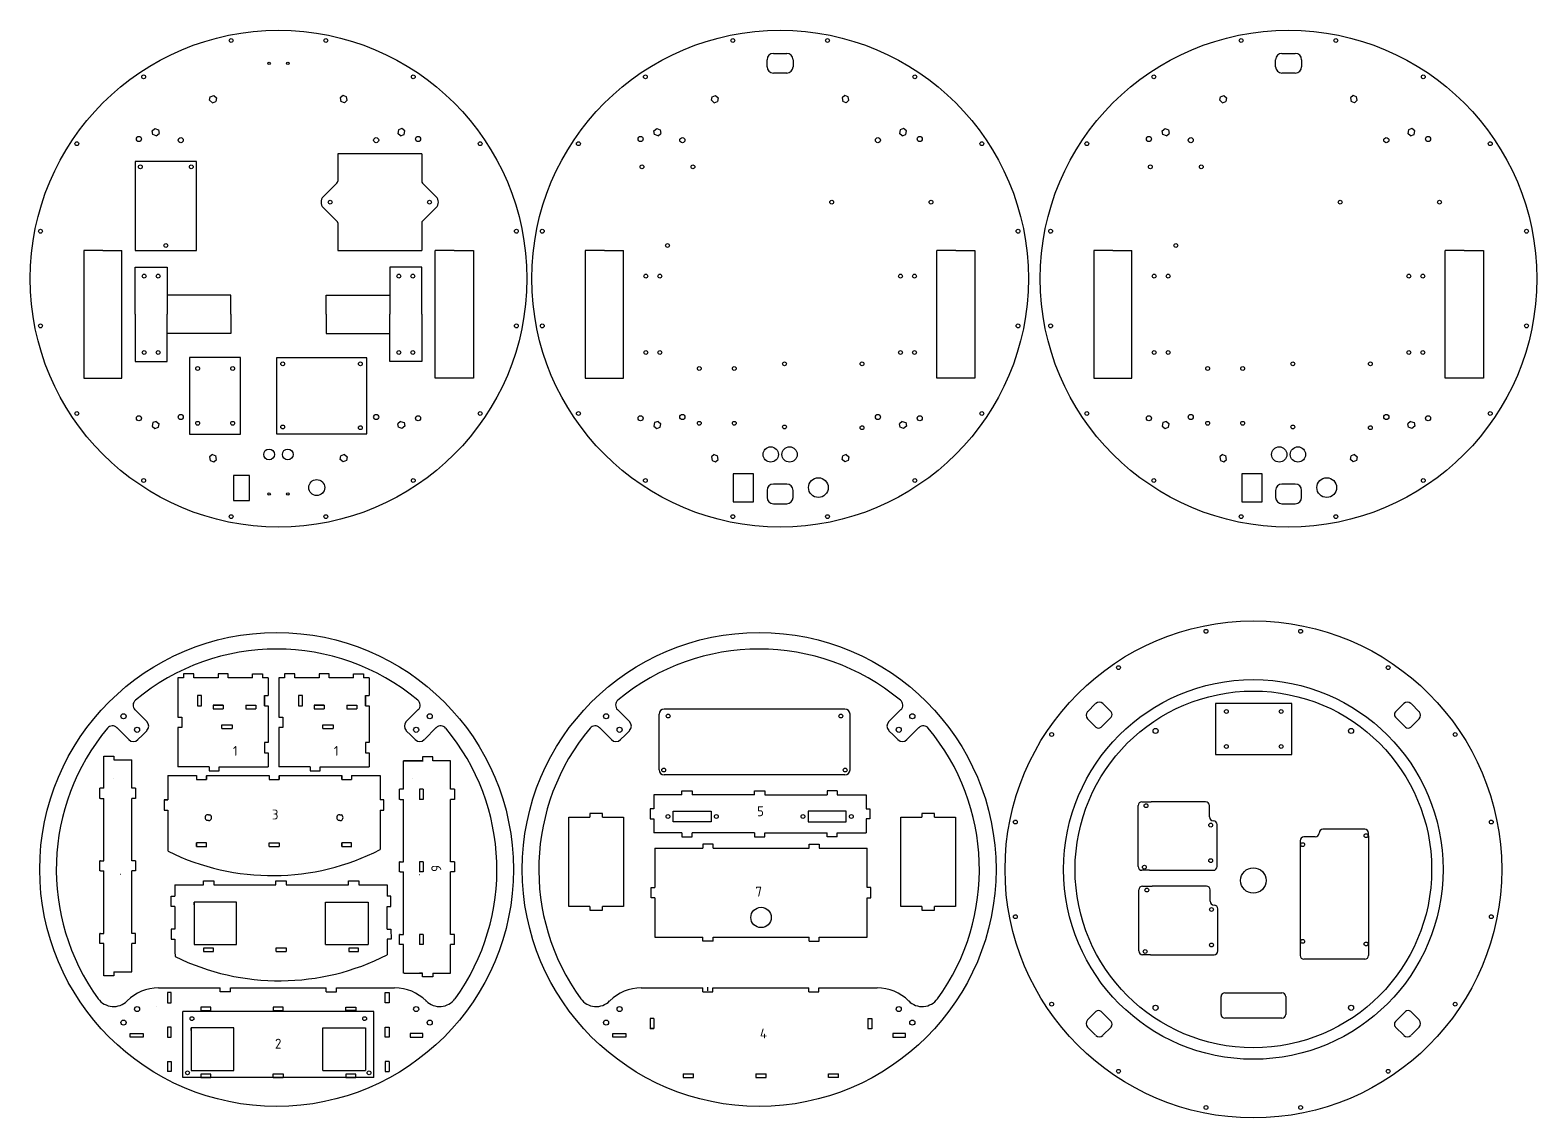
# Model space of a CAD drawing. Header units: millimetres. Extents: x -5261 to 3889, y -3405 to 1689.
# Drawn here: x -1607 to -424, y 7 to 861 of the extents above; entities that cross this region are included whole.
import ezdxf

# ---------------------------------------------------------------- set-up
doc = ezdxf.new("R2010")
doc.units = ezdxf.units.MM
doc.layers.add('Capa1', color=7, linetype='Continuous')
doc.layers.add('Predeterminado', color=7, linetype='Continuous')

msp = doc.modelspace()

# ---------------------------------------------------------------- linework, layer by layer
at = {"layer": 'Capa1', "color": 7, "linetype": 'Continuous'}
for p, q in [((-1183.8, 243), (-1167.4, 243)), ((-1183.8, 173), (-1183.8, 243)), ((-1157.4, 246), (-1167.4, 246)), ((-1167.4, 246), (-1167.4, 243)), ((-1157.4, 243), (-1157.4, 246)), ((-1157.4, 243), (-1140.9, 243)), ((-1140.9, 243), (-1140.9, 173)), ((-923.1, 243), (-906.6, 243)), ((-923.1, 173), (-923.1, 243)), ((-896.6, 246), (-906.6, 246)), ((-906.6, 246), (-906.6, 243)), ((-896.6, 243), (-896.6, 246)), ((-896.6, 243), (-880.1, 243)), ((-880.1, 243), (-880.1, 173)), ((-1167.4, 173), (-1183.8, 173)), ((-1167.4, 173), (-1167.4, 170)), ((-1167.4, 170), (-1157.4, 170)), ((-1157.4, 170), (-1157.4, 173)), ((-1140.9, 173), (-1157.4, 173)), ((-906.6, 173), (-923.1, 173)), ((-906.6, 173), (-906.6, 170)), ((-906.6, 170), (-896.6, 170)), ((-896.6, 170), (-896.6, 173)), ((-880.1, 173), (-896.6, 173)), ((-1528.2, 70.3), (-1528.2, 73.3)), ((-1528.2, 73.3), (-1518.2, 73.3)), ((-1518.2, 73.3), (-1518.2, 70.3)), ((-1298.5, 73.3), (-1308.5, 73.3)), ((-1308.5, 73.3), (-1308.5, 70.3)), ((-1298.5, 70.3), (-1298.5, 73.3)), ((-1149.2, 70.3), (-1149.2, 73.3)), ((-1149.2, 73.3), (-1139.2, 73.3)), ((-1139.2, 73.3), (-1139.2, 70.3)), ((-919.5, 73.3), (-929.5, 73.3)), ((-929.5, 73.3), (-929.5, 70.3)), ((-919.5, 70.3), (-919.5, 73.3)), ((-1518.2, 70.3), (-1528.2, 70.3)), ((-1308.5, 70.3), (-1298.5, 70.3)), ((-1139.2, 70.3), (-1149.2, 70.3)), ((-929.5, 70.3), (-919.5, 70.3))]:
    msp.add_line(p, q, dxfattribs=at)
for centre in [(-1449, 852.6), (-1374.7, 852.6), (-1055.1, 852.6), (-980.7, 852.6), (-655.9, 852.6), (-581.5, 852.6), (-1517.7, 824.1), (-1306, 824.1), (-1123.7, 824.1), (-912.1, 824.1), (-724.5, 824.1), (-512.9, 824.1), (-1570.2, 771.6), (-1253.4, 771.6), (-1176.3, 771.6), (-859.5, 771.6), (-777.1, 771.6), (-460.3, 771.6), (-1598.7, 702.9), (-1225, 702.9), (-1204.7, 702.9), (-831.1, 702.9), (-805.5, 702.9), (-431.8, 702.9), (-1598.7, 628.6), (-1225, 628.6), (-1204.7, 628.6), (-831.1, 628.6), (-805.5, 628.6), (-431.8, 628.6), (-1570.2, 559.9), (-1253.4, 559.9), (-1176.3, 559.9), (-859.5, 559.9), (-777.1, 559.9), (-460.3, 559.9), (-1517.7, 507.3), (-1306, 507.3), (-1123.7, 507.3), (-912.1, 507.3), (-724.5, 507.3), (-512.9, 507.3), (-1449, 478.9), (-1374.7, 478.9), (-1055.1, 478.9), (-980.7, 478.9), (-655.9, 478.9), (-581.5, 478.9), (-683.5, 388.9), (-609.2, 388.9), (-752.2, 360.4), (-540.5, 360.4), (-804.7, 307.9), (-487.9, 307.9), (-833.2, 239.2), (-459.5, 239.2), (-833.2, 164.9), (-459.5, 164.9), (-804.7, 96.2), (-487.9, 96.2), (-752.2, 43.6), (-540.5, 43.6), (-683.5, 15.2), (-609.2, 15.2)]:
    msp.add_circle(centre, 1.5, dxfattribs=at)
at = {"layer": 'Predeterminado', "color": 7, "linetype": 'Continuous'}
for p, q in [((-1023.2, 842.5), (-1012.7, 842.5)), ((-623.9, 842.5), (-613.4, 842.5)), ((-1028.2, 832), (-1028.2, 837.5)), ((-1007.7, 837.5), (-1007.7, 832)), ((-628.9, 832), (-628.9, 837.5)), ((-608.4, 837.5), (-608.4, 832)), ((-1012.7, 827), (-1023.2, 827)), ((-613.4, 827), (-623.9, 827)), ((-1465.9, 805.7), (-1465.4, 808.5)), ((-1463.6, 803.8), (-1465.9, 805.7)), ((-1465.4, 808.5), (-1462.6, 809.5)), ((-1463.6, 803.8), (-1460.9, 804.8)), ((-1462.6, 809.5), (-1460.4, 807.7)), ((-1460.4, 807.7), (-1460.9, 804.8)), ((-1361, 809.5), (-1363.3, 807.7)), ((-1363.3, 807.7), (-1362.8, 804.8)), ((-1360, 803.8), (-1362.8, 804.8)), ((-1358.3, 808.5), (-1361, 809.5)), ((-1360, 803.8), (-1357.8, 805.7)), ((-1357.8, 805.7), (-1358.3, 808.5)), ((-1071.9, 805.7), (-1071.4, 808.5)), ((-1069.7, 803.8), (-1071.9, 805.7)), ((-1071.4, 808.5), (-1068.7, 809.5)), ((-1069.7, 803.8), (-1067, 804.8)), ((-1068.7, 809.5), (-1066.5, 807.7)), ((-1066.5, 807.7), (-1067, 804.8)), ((-967.1, 809.5), (-969.3, 807.7)), ((-969.3, 807.7), (-968.8, 804.8)), ((-966.1, 803.8), (-968.8, 804.8)), ((-964.4, 808.5), (-967.1, 809.5)), ((-966.1, 803.8), (-963.9, 805.7)), ((-963.9, 805.7), (-964.4, 808.5)), ((-672.7, 805.7), (-672.2, 808.5)), ((-670.5, 803.8), (-672.7, 805.7)), ((-672.2, 808.5), (-669.5, 809.5)), ((-670.5, 803.8), (-667.8, 804.8)), ((-669.5, 809.5), (-667.3, 807.7)), ((-667.3, 807.7), (-667.8, 804.8)), ((-567.9, 809.5), (-570.1, 807.7)), ((-570.1, 807.7), (-569.6, 804.8)), ((-566.9, 803.8), (-569.6, 804.8)), ((-565.2, 808.5), (-567.9, 809.5)), ((-566.9, 803.8), (-564.7, 805.7)), ((-564.7, 805.7), (-565.2, 808.5)), ((-1511, 781.6), (-1508.8, 783.5)), ((-1510.5, 778.8), (-1511, 781.6)), ((-1508.8, 783.5), (-1506, 782.5)), ((-1506, 782.5), (-1505.5, 779.7)), ((-1317.6, 782.5), (-1318.1, 779.7)), ((-1314.9, 783.5), (-1317.6, 782.5)), ((-1312.7, 781.6), (-1314.9, 783.5)), ((-1313.2, 778.8), (-1312.7, 781.6)), ((-1117, 781.6), (-1114.8, 783.5)), ((-1116.5, 778.8), (-1117, 781.6)), ((-1114.8, 783.5), (-1112.1, 782.5)), ((-1112.1, 782.5), (-1111.6, 779.7)), ((-923.7, 782.5), (-924.2, 779.7)), ((-921, 783.5), (-923.7, 782.5)), ((-918.8, 781.6), (-921, 783.5)), ((-919.3, 778.8), (-918.8, 781.6)), ((-717.8, 781.6), (-715.6, 783.5)), ((-717.3, 778.8), (-717.8, 781.6)), ((-715.6, 783.5), (-712.9, 782.5)), ((-712.9, 782.5), (-712.4, 779.7)), ((-524.5, 782.5), (-525, 779.7)), ((-521.8, 783.5), (-524.5, 782.5)), ((-519.6, 781.6), (-521.8, 783.5)), ((-520.1, 778.8), (-519.6, 781.6)), ((-1507.8, 777.8), (-1510.5, 778.8)), ((-1507.8, 777.8), (-1505.5, 779.7)), ((-1315.9, 777.8), (-1318.1, 779.7)), ((-1315.9, 777.8), (-1313.2, 778.8)), ((-1113.8, 777.8), (-1116.5, 778.8)), ((-1113.8, 777.8), (-1111.6, 779.7)), ((-922, 777.8), (-924.2, 779.7)), ((-922, 777.8), (-919.3, 778.8)), ((-714.6, 777.8), (-717.3, 778.8)), ((-714.6, 777.8), (-712.4, 779.7)), ((-522.8, 777.8), (-525, 779.7)), ((-522.8, 777.8), (-520.1, 778.8)), ((-1476.3, 757.7), (-1524.3, 757.7)), ((-1524.3, 757.7), (-1524.3, 687.7)), ((-1476.3, 687.7), (-1476.3, 757.7)), ((-1299.3, 763.7), (-1365.3, 763.7)), ((-1365.3, 763.7), (-1365.3, 742.1)), ((-1299.3, 763.7), (-1299.3, 742.1)), ((-1376.7, 730), (-1365.9, 740.7)), ((-1288, 730), (-1298.8, 740.7)), ((-1365.9, 710.8), (-1376.7, 721.5)), ((-1298.8, 710.8), (-1288, 721.5)), ((-1365.3, 709.4), (-1365.3, 687.7)), ((-1299.3, 709.4), (-1299.3, 687.7)), ((-1549.8, 687.7), (-1564.8, 687.7)), ((-1564.8, 687.7), (-1564.8, 587.7)), ((-1549.8, 687.7), (-1534.8, 687.7)), ((-1534.8, 587.7), (-1534.8, 687.7)), ((-1524.3, 687.7), (-1476.3, 687.7)), ((-1365.3, 687.7), (-1299.3, 687.7)), ((-1273.8, 687.7), (-1288.8, 687.7)), ((-1288.8, 587.7), (-1288.8, 687.7)), ((-1273.8, 687.7), (-1258.8, 687.7)), ((-1258.8, 687.7), (-1258.8, 587.7)), ((-1155.9, 687.7), (-1170.9, 687.7)), ((-1170.9, 687.7), (-1170.9, 587.7)), ((-1155.9, 687.7), (-1140.9, 687.7)), ((-1140.9, 587.7), (-1140.9, 687.7)), ((-879.9, 687.7), (-894.9, 687.7)), ((-894.9, 587.7), (-894.9, 687.7)), ((-879.9, 687.7), (-864.9, 687.7)), ((-864.9, 687.7), (-864.9, 587.7)), ((-756.7, 687.7), (-771.7, 687.7)), ((-771.7, 687.7), (-771.7, 587.7)), ((-756.7, 687.7), (-741.7, 687.7)), ((-741.7, 587.7), (-741.7, 687.7)), ((-480.7, 687.7), (-495.7, 687.7)), ((-495.7, 587.7), (-495.7, 687.7)), ((-480.7, 687.7), (-465.7, 687.7)), ((-465.7, 687.7), (-465.7, 587.7)), ((-1524.3, 637.7), (-1524.3, 674.7)), ((-1524.3, 674.7), (-1499.3, 674.7)), ((-1499.3, 674.7), (-1499.3, 637.7)), ((-1299.3, 674.7), (-1324.3, 674.7)), ((-1324.3, 674.7), (-1324.3, 637.7)), ((-1299.3, 637.7), (-1299.3, 674.7)), ((-1449.3, 652.7), (-1499.3, 652.7)), ((-1449.3, 637.7), (-1449.3, 652.7)), ((-1374.3, 637.7), (-1374.3, 652.7)), ((-1374.3, 652.7), (-1324.3, 652.7)), ((-1524.3, 637.7), (-1524.3, 600.7)), ((-1499.3, 600.7), (-1499.3, 637.7)), ((-1449.3, 637.7), (-1449.3, 622.7)), ((-1374.3, 637.7), (-1374.3, 622.7)), ((-1324.3, 600.7), (-1324.3, 637.7)), ((-1299.3, 637.7), (-1299.3, 600.7)), ((-1449.3, 622.7), (-1499.3, 622.7)), ((-1374.3, 622.7), (-1324.3, 622.7)), ((-1441.6, 603.7), (-1481.6, 603.7)), ((-1481.6, 603.7), (-1481.6, 543.7)), ((-1441.6, 543.7), (-1441.6, 603.7)), ((-1342.4, 603.6), (-1413.5, 603.6)), ((-1413.5, 603.6), (-1413.5, 543.9)), ((-1342.4, 543.9), (-1342.4, 603.6)), ((-1524.3, 600.7), (-1499.3, 600.7)), ((-1299.3, 600.7), (-1324.3, 600.7)), ((-1564.8, 587.7), (-1534.8, 587.7)), ((-1258.8, 587.7), (-1288.8, 587.7)), ((-1170.9, 587.7), (-1140.9, 587.7)), ((-864.9, 587.7), (-894.9, 587.7)), ((-771.7, 587.7), (-741.7, 587.7)), ((-465.7, 587.7), (-495.7, 587.7)), ((-1510.5, 552.7), (-1511, 549.8)), ((-1511, 549.8), (-1508.8, 548)), ((-1507.8, 553.7), (-1510.5, 552.7)), ((-1508.8, 548), (-1506, 549)), ((-1507.8, 553.7), (-1505.5, 551.8)), ((-1506, 549), (-1505.5, 551.8)), ((-1315.9, 553.7), (-1318.1, 551.8)), ((-1317.6, 549), (-1318.1, 551.8)), ((-1314.9, 548), (-1317.6, 549)), ((-1315.9, 553.7), (-1313.2, 552.7)), ((-1312.7, 549.8), (-1314.9, 548)), ((-1313.2, 552.7), (-1312.7, 549.8)), ((-1116.5, 552.7), (-1117, 549.8)), ((-1117, 549.8), (-1114.8, 548)), ((-1113.8, 553.7), (-1116.5, 552.7)), ((-1114.8, 548), (-1112.1, 549)), ((-1113.8, 553.7), (-1111.6, 551.8)), ((-1112.1, 549), (-1111.6, 551.8)), ((-922, 553.7), (-924.2, 551.8)), ((-923.7, 549), (-924.2, 551.8)), ((-921, 548), (-923.7, 549)), ((-922, 553.7), (-919.3, 552.7)), ((-918.8, 549.8), (-921, 548)), ((-919.3, 552.7), (-918.8, 549.8)), ((-717.3, 552.7), (-717.8, 549.8)), ((-717.8, 549.8), (-715.6, 548)), ((-714.6, 553.7), (-717.3, 552.7)), ((-715.6, 548), (-712.9, 549)), ((-714.6, 553.7), (-712.4, 551.8)), ((-712.9, 549), (-712.4, 551.8)), ((-522.8, 553.7), (-525, 551.8)), ((-524.5, 549), (-525, 551.8)), ((-521.8, 548), (-524.5, 549)), ((-522.8, 553.7), (-520.1, 552.7)), ((-519.6, 549.8), (-521.8, 548)), ((-520.1, 552.7), (-519.6, 549.8)), ((-1481.6, 543.7), (-1441.6, 543.7)), ((-1413.5, 543.9), (-1342.4, 543.9)), ((-1463.6, 527.6), (-1465.9, 525.8)), ((-1465.9, 525.8), (-1465.4, 522.9)), ((-1465.4, 522.9), (-1462.6, 521.9)), ((-1463.6, 527.6), (-1460.9, 526.6)), ((-1462.6, 521.9), (-1460.4, 523.8)), ((-1460.4, 523.8), (-1460.9, 526.6)), ((-1363.3, 523.8), (-1362.8, 526.6)), ((-1361, 521.9), (-1363.3, 523.8)), ((-1360, 527.6), (-1362.8, 526.6)), ((-1358.3, 522.9), (-1361, 521.9)), ((-1360, 527.6), (-1357.8, 525.8)), ((-1357.8, 525.8), (-1358.3, 522.9)), ((-1069.7, 527.6), (-1071.9, 525.8)), ((-1071.9, 525.8), (-1071.4, 522.9)), ((-1071.4, 522.9), (-1068.7, 521.9)), ((-1069.7, 527.6), (-1067, 526.6)), ((-1068.7, 521.9), (-1066.5, 523.8)), ((-1066.5, 523.8), (-1067, 526.6)), ((-969.3, 523.8), (-968.8, 526.6)), ((-967.1, 521.9), (-969.3, 523.8)), ((-966.1, 527.6), (-968.8, 526.6)), ((-964.4, 522.9), (-967.1, 521.9)), ((-966.1, 527.6), (-963.9, 525.8)), ((-963.9, 525.8), (-964.4, 522.9)), ((-670.5, 527.6), (-672.7, 525.8)), ((-672.7, 525.8), (-672.2, 522.9)), ((-672.2, 522.9), (-669.5, 521.9)), ((-670.5, 527.6), (-667.8, 526.6)), ((-669.5, 521.9), (-667.3, 523.8)), ((-667.3, 523.8), (-667.8, 526.6)), ((-570.1, 523.8), (-569.6, 526.6)), ((-567.9, 521.9), (-570.1, 523.8)), ((-566.9, 527.6), (-569.6, 526.6)), ((-565.2, 522.9), (-567.9, 521.9)), ((-566.9, 527.6), (-564.7, 525.8)), ((-564.7, 525.8), (-565.2, 522.9)), ((-1434.6, 511.2), (-1447.1, 511.2)), ((-1447.1, 511.2), (-1447.1, 491.5)), ((-1434.6, 491.5), (-1434.6, 511.2)), ((-1038.7, 512.4), (-1054.7, 512.4)), ((-1054.7, 512.4), (-1054.7, 490.4)), ((-1038.7, 490.4), (-1038.7, 512.4)), ((-639.4, 512.4), (-655.4, 512.4)), ((-655.4, 512.4), (-655.4, 490.4)), ((-639.4, 490.4), (-639.4, 512.4)), ((-1028.2, 499.5), (-1028.2, 494)), ((-1012.7, 504.5), (-1023.2, 504.5)), ((-1007.7, 494), (-1007.7, 499.5)), ((-628.9, 499.5), (-628.9, 494)), ((-613.4, 504.5), (-623.9, 504.5)), ((-608.4, 494), (-608.4, 499.5)), ((-1447.1, 491.5), (-1434.6, 491.5)), ((-1054.7, 490.4), (-1038.7, 490.4)), ((-1023.2, 489), (-1012.7, 489)), ((-655.4, 490.4), (-639.4, 490.4)), ((-623.9, 489), (-613.4, 489)), ((-1478.3, 355.5), (-1486.3, 355.5)), ((-1486.3, 355.5), (-1486.3, 352.5)), ((-1478.3, 352.5), (-1478.3, 355.5)), ((-1451.3, 355.5), (-1459.3, 355.5)), ((-1459.3, 355.5), (-1459.3, 352.5)), ((-1451.3, 352.5), (-1451.3, 355.5)), ((-1432.3, 352.5), (-1432.3, 355.5)), ((-1432.3, 355.5), (-1424.3, 355.5)), ((-1424.3, 355.5), (-1424.3, 352.5)), ((-1399, 355.5), (-1407, 355.5)), ((-1407, 355.5), (-1407, 352.5)), ((-1399, 352.5), (-1399, 355.5)), ((-1372, 355.5), (-1380, 355.5)), ((-1380, 355.5), (-1380, 352.5)), ((-1372, 352.5), (-1372, 355.5)), ((-1353, 352.5), (-1353, 355.5)), ((-1353, 355.5), (-1345, 355.5)), ((-1345, 355.5), (-1345, 352.5)), ((-1486.3, 352.5), (-1490.8, 352.5)), ((-1490.8, 352.5), (-1490.8, 321.5)), ((-1472.3, 352.5), (-1478.3, 352.5)), ((-1459.3, 352.5), (-1478.3, 352.5)), ((-1432.3, 352.5), (-1451.3, 352.5)), ((-1419.8, 352.5), (-1424.3, 352.5)), ((-1419.8, 352.5), (-1419.8, 338.5)), ((-1407, 352.5), (-1411.5, 352.5)), ((-1411.5, 352.5), (-1411.5, 321.5)), ((-1393, 352.5), (-1399, 352.5)), ((-1380, 352.5), (-1399, 352.5)), ((-1353, 352.5), (-1372, 352.5)), ((-1340.5, 352.5), (-1345, 352.5)), ((-1340.5, 352.5), (-1340.5, 338.5)), ((-1472.3, 338.5), (-1475.3, 338.5)), ((-1475.3, 338.5), (-1475.3, 330.5)), ((-1472.3, 330.5), (-1472.3, 338.5)), ((-1422.8, 338.5), (-1419.8, 338.5)), ((-1422.8, 330.5), (-1422.8, 338.5)), ((-1422.8, 338.5), (-1422.8, 330.5)), ((-1393, 338.5), (-1396, 338.5)), ((-1396, 338.5), (-1396, 330.5)), ((-1393, 330.5), (-1393, 338.5)), ((-1343.5, 338.5), (-1340.5, 338.5)), ((-1343.5, 330.5), (-1343.5, 338.5)), ((-1343.5, 338.5), (-1343.5, 330.5)), ((-770.2, 332.2), (-776.5, 325.8)), ((-758, 325.7), (-764.5, 332.2)), ((-676, 332.2), (-676, 292.2)), ((-616, 332.2), (-676, 332.2)), ((-616, 292.2), (-616, 332.2)), ((-534.7, 325.7), (-528.2, 332.2)), ((-522.5, 332.2), (-516.1, 325.8)), ((-1515.2, 318), (-1524.6, 327.4)), ((-1490.8, 321.5), (-1487.8, 321.5)), ((-1487.8, 321.5), (-1487.8, 313.5)), ((-1475.3, 330.5), (-1472.3, 330.5)), ((-1463.2, 331), (-1455.2, 331)), ((-1455.2, 331), (-1463.2, 331)), ((-1463.2, 331), (-1463.2, 328)), ((-1463.2, 328), (-1455.2, 328)), ((-1455.2, 331), (-1455.2, 328)), ((-1437.5, 331), (-1437.5, 328)), ((-1437.5, 331), (-1429.7, 331)), ((-1437.5, 328), (-1429.6, 328)), ((-1429.7, 331), (-1429.6, 328)), ((-1422.8, 330.5), (-1419.8, 330.5)), ((-1419.8, 330.5), (-1419.8, 328)), ((-1419.8, 328), (-1419.8, 315.5)), ((-1411.5, 321.5), (-1408.5, 321.5)), ((-1408.5, 321.5), (-1408.5, 313.5)), ((-1396, 330.5), (-1393, 330.5)), ((-1383.9, 331), (-1375.9, 331)), ((-1375.9, 331), (-1383.9, 331)), ((-1383.9, 331), (-1383.9, 328)), ((-1383.9, 328), (-1375.9, 328)), ((-1375.9, 331), (-1375.9, 328)), ((-1358.2, 331), (-1358.2, 328)), ((-1358.2, 331), (-1350.4, 331)), ((-1358.2, 328), (-1350.3, 328)), ((-1350.4, 331), (-1350.3, 328)), ((-1343.5, 330.5), (-1340.5, 330.5)), ((-1340.5, 330.5), (-1340.5, 328)), ((-1340.5, 328), (-1340.5, 315.5)), ((-1311.5, 318), (-1302.1, 327.4)), ((-1136.2, 318), (-1145.6, 327.4)), ((-1113, 280.2), (-1113, 323.9)), ((-967, 327.9), (-1109, 327.9)), ((-963, 280.2), (-963, 323.9)), ((-932.5, 318), (-923.1, 327.4)), ((-770, 313.6), (-776.5, 320.2)), ((-758, 321.5), (-765.8, 313.6)), ((-534.7, 321.5), (-526.9, 313.6)), ((-522.7, 313.6), (-516.1, 320.2)), ((-1529.3, 303.9), (-1538.7, 313.3)), ((-1518.7, 307.4), (-1515.2, 310.9)), ((-1490.8, 313.5), (-1490.8, 282.5)), ((-1487.8, 313.5), (-1490.8, 313.5)), ((-1456.3, 312.5), (-1456.3, 315.5)), ((-1456.3, 315.5), (-1448.3, 315.5)), ((-1456.3, 312.5), (-1448.3, 312.5)), ((-1448.3, 315.5), (-1448.3, 312.5)), ((-1419.8, 315.5), (-1419.8, 301.5)), ((-1411.5, 313.5), (-1411.5, 282.5)), ((-1408.5, 313.5), (-1411.5, 313.5)), ((-1377, 312.5), (-1377, 315.5)), ((-1377, 315.5), (-1369, 315.5)), ((-1377, 312.5), (-1369, 312.5)), ((-1369, 315.5), (-1369, 312.5)), ((-1340.5, 315.5), (-1340.5, 301.5)), ((-1307.9, 307.4), (-1311.5, 310.9)), ((-1297.3, 303.9), (-1287.9, 313.3)), ((-1150.3, 303.9), (-1159.7, 313.3)), ((-1139.7, 307.4), (-1136.2, 310.9)), ((-929, 307.4), (-932.5, 310.9)), ((-918.4, 303.9), (-909, 313.3)), ((-1518.7, 307.4), (-1522.3, 303.9)), ((-1419.8, 301.5), (-1422.8, 301.5)), ((-1422.8, 301.5), (-1422.8, 293.5)), ((-1340.5, 301.5), (-1343.5, 301.5)), ((-1343.5, 301.5), (-1343.5, 293.5)), ((-1307.9, 307.4), (-1304.4, 303.9)), ((-1139.7, 307.4), (-1143.3, 303.9)), ((-929, 307.4), (-925.4, 303.9)), ((-1549.1, 288), (-1549.1, 291)), ((-1549.1, 291), (-1541.1, 291)), ((-1549.1, 265.7), (-1549.1, 288)), ((-1541.1, 291), (-1541.1, 288)), ((-1541.1, 288), (-1527.1, 288)), ((-1527.1, 265.7), (-1527.1, 288)), ((-1422.8, 293.5), (-1419.8, 293.5)), ((-1419.8, 293.5), (-1419.8, 282.5)), ((-1343.5, 293.5), (-1340.5, 293.5)), ((-1340.5, 293.5), (-1340.5, 282.5)), ((-1313.2, 287.3), (-1313.7, 287.3)), ((-1313.7, 264.9), (-1313.7, 287.3)), ((-1298.7, 287.3), (-1313.2, 287.3)), ((-1313.2, 287.3), (-1301.2, 287.3)), ((-1301.2, 287.3), (-1298.2, 287.3)), ((-1290.7, 290.3), (-1298.7, 290.3)), ((-1298.7, 290.3), (-1298.7, 287.3)), ((-1290.7, 287.3), (-1290.7, 290.3)), ((-1276.7, 287.3), (-1290.7, 287.3)), ((-1276.7, 264.9), (-1276.7, 287.3)), ((-676, 292.2), (-616, 292.2)), ((-1541.3, 273.2), (-1541.4, 273.1)), ((-1498.6, 275.6), (-1476.1, 275.6)), ((-1498.6, 275.6), (-1498.6, 256.6)), ((-1466.3, 282.5), (-1490.8, 282.5)), ((-1476.1, 275.6), (-1476.1, 272.6)), ((-1476.1, 275.4), (-1476.1, 272.7)), ((-1476.1, 272.6), (-1468.3, 272.6)), ((-1468.3, 275.6), (-1468.3, 272.6)), ((-1468.3, 275.6), (-1419.2, 275.6)), ((-1468.3, 272.7), (-1468.3, 275.4)), ((-1466.3, 282.5), (-1466.3, 279.5)), ((-1466.3, 279.5), (-1458.3, 279.5)), ((-1458.3, 282.5), (-1419.8, 282.5)), ((-1458.3, 279.5), (-1458.3, 282.5)), ((-1419.2, 275.6), (-1419.2, 272.6)), ((-1419.2, 275.4), (-1419.2, 272.6)), ((-1419.2, 272.6), (-1411.4, 272.6)), ((-1419.2, 272.6), (-1411.4, 272.6)), ((-1387, 282.5), (-1411.5, 282.5)), ((-1411.4, 275.6), (-1362.2, 275.6)), ((-1411.4, 275.6), (-1411.4, 272.6)), ((-1411.4, 272.6), (-1411.4, 275.4)), ((-1387, 282.5), (-1387, 279.5)), ((-1387, 279.5), (-1379, 279.5)), ((-1379, 282.5), (-1340.5, 282.5)), ((-1379, 279.5), (-1379, 282.5)), ((-1362.2, 275.6), (-1362.2, 272.6)), ((-1362.2, 272.7), (-1362.2, 275.4)), ((-1362.2, 272.6), (-1354.4, 272.6)), ((-1354.4, 275.6), (-1354.4, 272.6)), ((-1354.4, 275.6), (-1332, 275.6)), ((-1354.4, 275.4), (-1354.4, 272.7)), ((-1332, 275.6), (-1332, 256.6)), ((-1306.6, 273.2), (-1306.5, 273.1)), ((-967, 276.2), (-1109, 276.2)), ((-1551.6, 265.7), (-1552.1, 265.7)), ((-1552.1, 257.7), (-1552.1, 265.7)), ((-1549.1, 265.7), (-1551.6, 265.7)), ((-1524.1, 265.7), (-1527.1, 265.7)), ((-1524.1, 265.7), (-1524.1, 257.7)), ((-1316.2, 264.9), (-1316.7, 264.9)), ((-1316.7, 256.9), (-1316.7, 264.9)), ((-1313.7, 264.9), (-1316.2, 264.9)), ((-1298.2, 264.9), (-1301.2, 264.9)), ((-1301.2, 264.9), (-1301.2, 256.9)), ((-1298.2, 264.9), (-1298.2, 256.9)), ((-1273.7, 264.9), (-1276.7, 264.9)), ((-1273.7, 264.9), (-1273.7, 256.9)), ((-1095, 260.6), (-1117, 260.6)), ((-1117, 260.6), (-1117, 249.6)), ((-1095, 260.6), (-1095, 263.6)), ((-1095, 263.6), (-1087, 263.6)), ((-1087, 263.6), (-1087, 260.6)), ((-1038, 260.6), (-1087, 260.6)), ((-1038, 260.6), (-1038, 263.6)), ((-1038, 263.6), (-1030, 263.6)), ((-1030, 263.6), (-1030, 260.6)), ((-1030, 260.6), (-981, 260.6)), ((-973, 263.6), (-981, 263.6)), ((-981, 263.6), (-981, 260.6)), ((-973, 263.6), (-973, 260.6)), ((-973, 260.6), (-950.4, 260.6)), ((-950.4, 260.6), (-950.4, 249.6)), ((-1551.6, 257.7), (-1552.1, 257.7)), ((-1551.6, 257.7), (-1549.1, 257.7)), ((-1549.1, 208.8), (-1549.1, 257.7)), ((-1524.1, 257.7), (-1527.1, 257.7)), ((-1527.1, 208.8), (-1527.1, 257.7)), ((-1501.6, 256.6), (-1498.6, 256.6)), ((-1498.6, 256.6), (-1501.6, 256.6)), ((-1501.6, 256.6), (-1501.6, 248.6)), ((-1501.6, 248.6), (-1498.6, 248.6)), ((-1498.6, 248.6), (-1498.6, 220.1)), ((-1329, 256.6), (-1332, 256.6)), ((-1332, 248.6), (-1332, 220.1)), ((-1332, 248.6), (-1329, 248.6)), ((-1329, 248.6), (-1329, 256.6)), ((-1316.2, 256.9), (-1316.7, 256.9)), ((-1316.2, 256.9), (-1313.7, 256.9)), ((-1313.7, 208), (-1313.7, 256.9)), ((-1298.2, 256.9), (-1301.2, 256.9)), ((-1273.7, 256.9), (-1276.7, 256.9)), ((-1276.7, 208), (-1276.7, 256.9)), ((-1117, 249.6), (-1120, 249.6)), ((-1120, 249.6), (-1120, 241.6)), ((-950.4, 249.6), (-947.4, 249.6)), ((-947.4, 249.6), (-947.4, 241.6)), ((-736.8, 204.3), (-736.8, 252.1)), ((-736.8, 204.3), (-736.8, 252.1)), ((-733.8, 255.1), (-726.5, 255.1)), ((-733.8, 255.1), (-726.5, 255.1)), ((-683.8, 255.1), (-726.5, 255.1)), ((-683.8, 255.1), (-726.5, 255.1)), ((-680.8, 243.2), (-680.8, 252.1)), ((-680.8, 243.2), (-680.8, 252.1)), ((-1466.9, 244.9), (-1468.1, 244.9)), ((-1466.9, 240.5), (-1468.1, 240.5)), ((-1466.9, 244.9), (-1465.8, 244.9)), ((-1466.9, 240.5), (-1465.8, 240.5)), ((-1363.6, 244.9), (-1364.8, 244.9)), ((-1363.6, 240.5), (-1364.8, 240.5)), ((-1363.6, 244.9), (-1362.4, 244.9)), ((-1363.6, 240.5), (-1362.4, 240.5)), ((-1120, 241.6), (-1117, 241.6)), ((-1117, 241.6), (-1117, 230.6)), ((-1102, 239.3), (-1102, 247.8)), ((-1102, 247.8), (-1072, 247.8)), ((-1072, 239.3), (-1102, 239.3)), ((-1072, 247.8), (-1072, 239.3)), ((-966, 247.8), (-996, 247.8)), ((-996, 247.8), (-996, 239.3)), ((-996, 239.3), (-966, 239.3)), ((-966, 239.3), (-966, 247.8)), ((-950.4, 241.6), (-950.4, 230.6)), ((-947.4, 241.6), (-950.4, 241.6)), ((-674.8, 204.3), (-674.8, 237.2)), ((-674.8, 222.2), (-674.8, 237.2)), ((-674.8, 204.3), (-674.8, 237.2)), ((-674.8, 222.2), (-674.8, 237.2)), ((-1095, 230.6), (-1117, 230.6)), ((-1095, 230.6), (-1095, 227.6)), ((-1095, 227.6), (-1087, 227.6)), ((-1038, 230.6), (-1087, 230.6)), ((-1087, 227.6), (-1087, 230.6)), ((-1038, 230.6), (-1038, 227.6)), ((-1038, 227.6), (-1030, 227.6)), ((-1030, 227.6), (-1030, 230.6)), ((-1030, 230.6), (-981, 230.6)), ((-981, 227.6), (-981, 230.6)), ((-973, 227.6), (-981, 227.6)), ((-973, 230.6), (-950.4, 230.6)), ((-973, 227.6), (-973, 230.6)), ((-597.7, 227.5), (-606.6, 227.5)), ((-558.8, 233.5), (-591.7, 233.5)), ((-576.7, 233.5), (-591.7, 233.5)), ((-555.8, 228.5), (-555.8, 230.5)), ((-555.8, 228.5), (-555.8, 134.5)), ((-1498.6, 220.1), (-1498.6, 216.3)), ((-1476.1, 220.1), (-1476.1, 222.9)), ((-1468.3, 222.8), (-1476.1, 222.8)), ((-1476.1, 222.8), (-1476.1, 220.1)), ((-1476.1, 220.1), (-1468.3, 220.1)), ((-1468.3, 220.1), (-1468.3, 222.8)), ((-1468.3, 220.1), (-1468.2, 220.1)), ((-1468.2, 219.9), (-1468.2, 220.1)), ((-1419.2, 220.1), (-1419.2, 222.9)), ((-1419.2, 222.9), (-1411.4, 222.9)), ((-1419.2, 220.1), (-1419.2, 222.9)), ((-1419.2, 220.1), (-1411.4, 220.1)), ((-1411.4, 222.9), (-1411.4, 220.1)), ((-1411.4, 222.9), (-1411.4, 220.1)), ((-1362.2, 220.1), (-1362.2, 222.9)), ((-1354.4, 222.8), (-1362.2, 222.8)), ((-1362.2, 222.8), (-1362.2, 220.1)), ((-1362.2, 220.1), (-1354.4, 220.1)), ((-1354.4, 220.1), (-1354.4, 222.8)), ((-1354.4, 220.1), (-1354.2, 220.1)), ((-1354.2, 219.9), (-1354.2, 220.1)), ((-1332, 220.1), (-1332, 217.6)), ((-1116.2, 218.8), (-1116.2, 187.8)), ((-1116.2, 218.8), (-1078.5, 218.8)), ((-1070.5, 221.8), (-1078.5, 221.8)), ((-1078.5, 221.8), (-1078.5, 218.8)), ((-1070.5, 218.8), (-1070.5, 221.8)), ((-1070.5, 218.8), (-995.2, 218.8)), ((-995.2, 218.8), (-995.2, 221.8)), ((-995.2, 221.8), (-987.2, 221.8)), ((-987.2, 221.8), (-987.2, 218.8)), ((-987.2, 218.8), (-949.6, 218.8)), ((-949.6, 187.8), (-949.6, 218.8)), ((-609.6, 224.5), (-609.6, 134.5)), ((-1551.6, 208.8), (-1552.1, 208.8)), ((-1552.1, 200.8), (-1552.1, 208.8)), ((-1551.6, 208.8), (-1549.1, 208.8)), ((-1524.1, 208.8), (-1527.1, 208.8)), ((-1524.1, 208.8), (-1524.1, 200.8)), ((-1348.3, 210.5), (-1348.3, 210.5)), ((-1316.2, 208), (-1316.7, 208)), ((-1316.7, 200), (-1316.7, 208)), ((-1316.2, 208), (-1313.7, 208)), ((-1298.2, 208), (-1301.2, 208)), ((-1301.2, 208), (-1301.2, 200)), ((-1298.2, 208), (-1298.2, 200)), ((-1273.7, 208), (-1276.7, 208)), ((-1273.7, 208), (-1273.7, 200)), ((-727.8, 201.3), (-733.8, 201.3)), ((-727.8, 201.3), (-733.8, 201.3)), ((-727.8, 201.3), (-679.8, 201.3)), ((-727.8, 201.3), (-679.8, 201.3)), ((-679.8, 201.3), (-677.8, 201.3)), ((-679.8, 201.3), (-677.8, 201.3)), ((-1551.6, 200.8), (-1552.1, 200.8)), ((-1551.6, 200.8), (-1549.1, 200.8)), ((-1549.1, 151.8), (-1549.1, 200.8)), ((-1536, 198), (-1536.1, 197.9)), ((-1527.1, 151.8), (-1527.1, 200.8)), ((-1524.1, 200.8), (-1527.1, 200.8)), ((-1493.1, 190), (-1470.7, 190)), ((-1493.1, 190), (-1493.1, 180.9)), ((-1470.7, 190), (-1470.7, 193)), ((-1470.7, 193), (-1462.7, 193)), ((-1462.7, 193), (-1462.7, 190)), ((-1462.7, 190), (-1413.8, 190)), ((-1413.8, 190), (-1413.8, 193)), ((-1413.8, 193), (-1405.8, 193)), ((-1405.8, 193), (-1405.8, 190)), ((-1405.8, 190), (-1356.8, 190)), ((-1356.8, 190), (-1356.8, 193)), ((-1356.8, 193), (-1348.8, 193)), ((-1348.8, 193), (-1348.8, 190)), ((-1348.8, 190), (-1326.5, 190)), ((-1326.5, 190), (-1326.5, 180.9)), ((-1316.2, 200), (-1316.7, 200)), ((-1316.2, 200), (-1313.7, 200)), ((-1313.7, 151), (-1313.7, 200)), ((-1301.3, 198), (-1301.2, 197.9)), ((-1298.2, 200), (-1301.2, 200)), ((-1276.7, 151), (-1276.7, 200)), ((-1273.7, 200), (-1276.7, 200)), ((-1496.1, 172.9), (-1496.1, 180.9)), ((-1496.1, 180.9), (-1493.1, 180.9)), ((-1323.5, 180.9), (-1326.5, 180.9)), ((-1323.5, 172.9), (-1323.5, 180.9)), ((-1119.2, 179.8), (-1119.2, 187.8)), ((-1119.2, 187.8), (-1116.2, 187.8)), ((-1116.2, 179.8), (-1119.2, 179.8)), ((-1116.2, 179.8), (-1116.2, 148.8)), ((-946.6, 187.8), (-949.6, 187.8)), ((-949.6, 179.8), (-946.6, 179.8)), ((-949.6, 148.8), (-949.6, 179.8)), ((-946.6, 179.8), (-946.6, 187.8)), ((-736.3, 138.1), (-736.3, 185.9)), ((-736.3, 138.1), (-736.3, 185.9)), ((-733.3, 188.9), (-725.9, 188.9)), ((-733.3, 188.9), (-725.9, 188.9)), ((-683.2, 188.9), (-725.9, 188.9)), ((-683.2, 188.9), (-725.9, 188.9)), ((-680.2, 177), (-680.2, 185.9)), ((-680.2, 177), (-680.2, 185.9)), ((-1493.1, 172.9), (-1496.1, 172.9)), ((-1493.1, 172.9), (-1493.1, 155.2)), ((-1478.1, 176.4), (-1478.1, 143.1)), ((-1444.8, 176.4), (-1478.1, 176.4)), ((-1465.7, 176.4), (-1478.1, 176.4)), ((-1478.1, 174.3), (-1478.1, 176.4)), ((-1444.8, 143.1), (-1444.8, 176.4)), ((-1374.8, 143.1), (-1374.8, 176.4)), ((-1374.8, 176.4), (-1341.4, 176.4)), ((-1341.4, 176.4), (-1341.4, 143.1)), ((-1326.5, 155.2), (-1326.5, 172.9)), ((-1326.5, 172.9), (-1323.5, 172.9)), ((-674.2, 138.1), (-674.2, 171)), ((-674.2, 156.1), (-674.2, 171)), ((-674.2, 138.1), (-674.2, 171)), ((-674.2, 156.1), (-674.2, 171)), ((-1493.1, 155.2), (-1496.1, 155.2)), ((-1496.1, 155.2), (-1496.1, 147.2)), ((-1326.5, 155.2), (-1323.5, 155.2)), ((-1323.5, 155.2), (-1323.4, 147.2)), ((-1551.6, 151.8), (-1552.1, 151.8)), ((-1552.1, 143.8), (-1552.1, 151.8)), ((-1551.6, 143.8), (-1552.1, 143.8)), ((-1551.6, 151.8), (-1549.1, 151.8)), ((-1549.1, 143.8), (-1551.6, 143.8)), ((-1549.1, 121.5), (-1549.1, 143.8)), ((-1524.1, 151.8), (-1527.1, 151.8)), ((-1524.1, 143.8), (-1527.1, 143.8)), ((-1527.1, 121.5), (-1527.1, 143.8)), ((-1524.1, 143.8), (-1524.1, 151.8)), ((-1496.1, 147.2), (-1493.1, 147.2)), ((-1493.1, 147.2), (-1493.1, 137.5)), ((-1478.1, 143.1), (-1444.8, 143.1)), ((-1374.8, 143.1), (-1341.4, 143.1)), ((-1326.4, 147.2), (-1326.5, 137.5)), ((-1323.4, 147.2), (-1326.4, 147.2)), ((-1316.2, 151), (-1316.7, 151)), ((-1316.7, 143), (-1316.7, 151)), ((-1316.2, 143), (-1316.7, 143)), ((-1316.2, 151), (-1313.7, 151)), ((-1313.7, 143), (-1316.2, 143)), ((-1313.7, 120.7), (-1313.7, 143)), ((-1301.2, 151), (-1301.2, 143)), ((-1298.2, 151), (-1301.2, 151)), ((-1298.2, 143), (-1301.2, 143)), ((-1298.2, 151), (-1298.2, 143)), ((-1273.7, 151), (-1276.7, 151)), ((-1273.7, 143), (-1276.7, 143)), ((-1276.7, 120.7), (-1276.7, 143)), ((-1273.7, 143), (-1273.7, 151)), ((-1116.2, 148.8), (-1078.5, 148.8)), ((-1078.5, 145.8), (-1078.5, 148.8)), ((-1070.5, 145.8), (-1078.5, 145.8)), ((-1070.5, 148.8), (-995.2, 148.8)), ((-1070.5, 145.8), (-1070.5, 148.8)), ((-995.2, 145.8), (-995.2, 148.8)), ((-995.2, 145.8), (-987.2, 145.8)), ((-987.2, 145.8), (-987.2, 148.8)), ((-987.2, 148.8), (-949.6, 148.8)), ((-1493.1, 137.5), (-1493, 133.6)), ((-1462.8, 140.2), (-1470.6, 140.2)), ((-1470.6, 140.2), (-1470.6, 137.5)), ((-1462.8, 140.2), (-1470.6, 140.2)), ((-1470.6, 140.2), (-1470.6, 137.5)), ((-1470.6, 137.5), (-1462.8, 137.5)), ((-1462.8, 137.5), (-1462.8, 140.2)), ((-1462.8, 137.5), (-1462.8, 140.2)), ((-1413.7, 137.5), (-1413.7, 140.5)), ((-1413.7, 140.5), (-1405.9, 140.5)), ((-1413.7, 137.5), (-1413.7, 140.5)), ((-1413.7, 140.5), (-1405.9, 140.5)), ((-1413.7, 137.5), (-1405.9, 137.5)), ((-1405.9, 140.5), (-1405.9, 137.5)), ((-1405.9, 140.5), (-1405.9, 137.5)), ((-1348.9, 140.2), (-1356.7, 140.2)), ((-1356.7, 140.2), (-1356.7, 137.5)), ((-1348.9, 140.2), (-1356.7, 140.2)), ((-1356.7, 140.2), (-1356.7, 137.5)), ((-1356.7, 137.5), (-1348.9, 137.5)), ((-1348.9, 137.5), (-1348.9, 140.2)), ((-1348.9, 137.5), (-1348.9, 140.2)), ((-1326.5, 137.5), (-1326.5, 135)), ((-727.2, 135.1), (-733.3, 135.1)), ((-727.2, 135.1), (-733.3, 135.1)), ((-727.2, 135.1), (-679.2, 135.1)), ((-727.2, 135.1), (-679.2, 135.1)), ((-679.2, 135.1), (-677.2, 135.1)), ((-679.2, 135.1), (-677.2, 135.1)), ((-558.8, 131.5), (-606.6, 131.5)), ((-1549.1, 118.5), (-1549.1, 121.5)), ((-1541.1, 118.5), (-1549.1, 118.5)), ((-1541.1, 121.5), (-1527.1, 121.5)), ((-1541.1, 121.5), (-1541.1, 118.5)), ((-1342.8, 127.9), (-1342.8, 127.9)), ((-1313.2, 120.7), (-1313.7, 120.7)), ((-1313.2, 120.7), (-1298.7, 120.7)), ((-1298.7, 120.7), (-1301.2, 120.7)), ((-1298.7, 117.7), (-1298.7, 120.7)), ((-1290.7, 120.7), (-1290.7, 117.7)), ((-1290.7, 120.7), (-1276.7, 120.7)), ((-1506, 109), (-1502.6, 109)), ((-1503.3, 109), (-1457.6, 109)), ((-1495.3, 109), (-1457.6, 109)), ((-1457.6, 106), (-1457.6, 109)), ((-1449.6, 109), (-1374.3, 109)), ((-1449.6, 109), (-1374.3, 109)), ((-1449.6, 106), (-1449.6, 109)), ((-1374.3, 106), (-1374.3, 109)), ((-1366.3, 106), (-1366.3, 109)), ((-1366.3, 109), (-1328.7, 109)), ((-1366.3, 109), (-1320.6, 109)), ((-1290.7, 117.7), (-1298.7, 117.7)), ((-1127, 109), (-1123.6, 109)), ((-1124.4, 109), (-1078.7, 109)), ((-1116.3, 109), (-1078.7, 109)), ((-1078.7, 106), (-1078.7, 109)), ((-1075, 109.6), (-1075, 106.6)), ((-1070.7, 109), (-995.4, 109)), ((-1070.7, 109), (-995.4, 109)), ((-1070.7, 106), (-1070.7, 109)), ((-995.4, 106), (-995.4, 109)), ((-987.4, 106), (-987.4, 109)), ((-987.4, 109), (-949.7, 109)), ((-949.7, 109), (-941.7, 109)), ((-1530.7, 98.8), (-1530.8, 98.7)), ((-1496, 105.3), (-1499, 105.3)), ((-1499, 105.3), (-1499, 97.3)), ((-1499, 97.3), (-1496, 97.3)), ((-1496, 97.3), (-1496, 105.3)), ((-1449.6, 106), (-1457.6, 106)), ((-1374.3, 106), (-1366.3, 106)), ((-1328, 97.3), (-1328, 105.3)), ((-1328, 105.3), (-1325, 105.3)), ((-1325, 97.3), (-1328, 97.3)), ((-1325, 105.3), (-1325, 97.3)), ((-1296, 98.8), (-1295.9, 98.7)), ((-1151.7, 98.8), (-1151.8, 98.7)), ((-1078.7, 106), (-1070.7, 106)), ((-995.4, 106), (-987.4, 106)), ((-917, 98.8), (-916.9, 98.7)), ((-671.7, 88.2), (-671.7, 102.2)), ((-668.7, 105.2), (-623.9, 105.2)), ((-620.9, 102.2), (-620.9, 88.2)), ((-1507.7, 94.1), (-1507.7, 94.1)), ((-1337, 90.4), (-1487, 90.4)), ((-1487, 38.7), (-1487, 90.4)), ((-1465, 94), (-1472.8, 94)), ((-1472.8, 94), (-1472.8, 91.3)), ((-1472.8, 91.3), (-1465, 91.3)), ((-1465, 91.3), (-1465, 94)), ((-1408.1, 94), (-1415.9, 94)), ((-1415.9, 94), (-1415.9, 91.2)), ((-1415.9, 91.2), (-1408.1, 91.2)), ((-1408.1, 91.2), (-1408.1, 94)), ((-1358.9, 94), (-1351.1, 94)), ((-1358.9, 91.3), (-1358.9, 94)), ((-1351.1, 91.3), (-1358.9, 91.3)), ((-1351.1, 94), (-1351.1, 91.3)), ((-1337, 38.7), (-1337, 90.4)), ((-1117, 85.1), (-1120, 85.1)), ((-1120, 85.1), (-1120, 77)), ((-1120, 85.1), (-1120, 77.1)), ((-1117, 85.1), (-1120, 85.1)), ((-1117, 85.1), (-1117, 77.1)), ((-949, 85.1), (-946, 85.1)), ((-949, 85.1), (-949, 77.1)), ((-946, 85.1), (-946, 77)), ((-770, 90.4), (-776.5, 83.9)), ((-758, 82.6), (-765.8, 90.4)), ((-623.9, 85.2), (-668.7, 85.2)), ((-534.7, 82.6), (-526.9, 90.4)), ((-522.7, 90.4), (-516.1, 83.9)), ((-1496, 78.3), (-1499, 78.3)), ((-1499, 78.3), (-1499, 70.3)), ((-1496, 70.3), (-1496, 78.3)), ((-1480.3, 77.6), (-1480.3, 44.3)), ((-1447, 77.6), (-1480.3, 77.6)), ((-1467.9, 77.6), (-1480.3, 77.6)), ((-1480.3, 75.5), (-1480.3, 77.6)), ((-1447, 44.3), (-1447, 77.6)), ((-1377, 44.3), (-1377, 77.6)), ((-1377, 77.6), (-1343.6, 77.6)), ((-1343.6, 77.6), (-1343.6, 44.3)), ((-1328, 70.3), (-1328, 78.3)), ((-1328, 78.3), (-1325, 78.3)), ((-1325, 78.3), (-1325, 70.3)), ((-1117, 77.1), (-1120, 77.1)), ((-1120, 77.1), (-1117, 77.1)), ((-949, 77.1), (-946, 77.1)), ((-770.2, 71.8), (-776.5, 78.2)), ((-758, 78.3), (-764.5, 71.8)), ((-534.7, 78.3), (-528.2, 71.8)), ((-522.5, 71.8), (-516.1, 78.2)), ((-1499, 70.3), (-1496, 70.3)), ((-1325, 70.3), (-1328, 70.3)), ((-1499, 51.3), (-1496, 51.3)), ((-1499, 51.3), (-1499, 43.3)), ((-1496, 51.3), (-1496, 43.3)), ((-1325, 51.3), (-1328, 51.3)), ((-1328, 51.3), (-1328, 43.3)), ((-1325, 51.3), (-1325, 43.3)), ((-1496, 43.3), (-1499, 43.3)), ((-1337, 38.7), (-1487, 38.7)), ((-1480.3, 44.3), (-1447, 44.3)), ((-1465, 41.4), (-1472.8, 41.4)), ((-1472.8, 41.4), (-1472.8, 38.7)), ((-1472.8, 38.7), (-1465, 38.7)), ((-1465, 38.7), (-1465, 41.4)), ((-1415.9, 38.7), (-1415.9, 41.7)), ((-1415.9, 41.7), (-1408.1, 41.7)), ((-1415.9, 38.7), (-1408.1, 38.7)), ((-1408.1, 41.7), (-1408.1, 38.7)), ((-1377, 44.3), (-1343.6, 44.3)), ((-1351.1, 41.4), (-1358.9, 41.4)), ((-1358.9, 41.4), (-1358.9, 38.7)), ((-1358.9, 38.7), (-1351.1, 38.7)), ((-1351.1, 38.7), (-1351.1, 41.4)), ((-1328, 43.3), (-1325, 43.3)), ((-1094, 41.6), (-1094, 38.6)), ((-1094, 41.6), (-1086, 41.6)), ((-1094, 38.6), (-1086, 38.6)), ((-1086.2, 41.6), (-1086.2, 38.8)), ((-1037, 41.6), (-1037, 38.6)), ((-1037, 41.6), (-1029, 41.6)), ((-1037, 38.6), (-1029, 38.6)), ((-1029, 38.6), (-1029, 41.6)), ((-980, 38.6), (-980, 41.6)), ((-980, 41.6), (-972, 41.6)), ((-972, 38.6), (-980, 38.6)), ((-972.3, 41.6), (-972.3, 38.8)), ((-966, 29.1), (-966, 29.1))]:
    msp.add_line(p, q, dxfattribs=at)
for centre, radius in [((-1411.8, 665.7), 195), ((-1017.9, 665.7), 195), ((-618.7, 665.7), 195), ((-1419.2, 834.7), 1), ((-1404.5, 834.7), 1), ((-1521.4, 775.3), 2), ((-1488.6, 774.4), 2), ((-1335.1, 774.4), 2), ((-1302.2, 775.3), 2), ((-1127.5, 775.3), 2), ((-1094.7, 774.4), 2), ((-941.1, 774.4), 2), ((-908.3, 775.3), 2), ((-728.3, 775.3), 2), ((-695.5, 774.4), 2), ((-541.9, 774.4), 2), ((-509.1, 775.3), 2), ((-1520.3, 753.5), 1.5), ((-1480.3, 753.5), 1.5), ((-1126.4, 753.5), 1.5), ((-1086.4, 753.5), 1.5), ((-727.2, 753.5), 1.5), ((-687.2, 753.5), 1.5), ((-1371.3, 725.7), 1.5), ((-1293.3, 725.7), 1.5), ((-977.4, 725.7), 1.5), ((-899.4, 725.7), 1.5), ((-578.2, 725.7), 1.5), ((-500.2, 725.7), 1.5), ((-1500.3, 691.7), 1.5), ((-1106.4, 691.7), 1.5), ((-707.2, 691.7), 1.5), ((-1517.3, 667.7), 1.5), ((-1506.3, 667.7), 1.5), ((-1317.3, 667.7), 1.5), ((-1306.3, 667.7), 1.5), ((-1123.4, 667.7), 1.5), ((-1112.4, 667.7), 1.5), ((-923.4, 667.7), 1.5), ((-912.4, 667.7), 1.5), ((-724.2, 667.7), 1.5), ((-713.2, 667.7), 1.5), ((-524.2, 667.7), 1.5), ((-513.2, 667.7), 1.5), ((-1517.3, 607.7), 1.5), ((-1506.3, 607.7), 1.5), ((-1317.3, 607.7), 1.5), ((-1306.3, 607.7), 1.5), ((-1123.4, 607.7), 1.5), ((-1112.4, 607.7), 1.5), ((-923.4, 607.7), 1.5), ((-912.4, 607.7), 1.5), ((-724.2, 607.7), 1.5), ((-713.2, 607.7), 1.5), ((-524.2, 607.7), 1.5), ((-513.2, 607.7), 1.5), ((-1475.3, 595.2), 1.5), ((-1447.8, 595.2), 1.5), ((-1408.5, 598.8), 1.5), ((-1347.5, 598.8), 1.5), ((-1081.4, 595.2), 1.5), ((-1053.9, 595.2), 1.5), ((-1014.5, 598.8), 1.5), ((-953.6, 598.8), 1.5), ((-682.2, 595.2), 1.5), ((-654.7, 595.2), 1.5), ((-615.3, 598.8), 1.5), ((-554.4, 598.8), 1.5), ((-1521.4, 556.1), 2), ((-1488.6, 557.1), 2), ((-1335.1, 557.1), 2), ((-1302.2, 556.1), 2), ((-1127.5, 556.1), 2), ((-1094.7, 557.1), 2), ((-941.1, 557.1), 2), ((-908.3, 556.1), 2), ((-728.3, 556.1), 2), ((-695.5, 557.1), 2), ((-541.9, 557.1), 2), ((-509.1, 556.1), 2), ((-1475.3, 552.2), 1.5), ((-1447.8, 552.2), 1.5), ((-1408.5, 549.3), 1.5), ((-1347.5, 548.7), 1.5), ((-1081.4, 552.2), 1.5), ((-1053.9, 552.2), 1.5), ((-1014.5, 549.3), 1.5), ((-953.6, 548.7), 1.5), ((-682.2, 552.2), 1.5), ((-654.7, 552.2), 1.5), ((-615.3, 549.3), 1.5), ((-554.4, 548.7), 1.5), ((-1025.3, 527.7), 6), ((-1010.5, 527.7), 6), ((-626, 527.7), 6), ((-611.3, 527.7), 6), ((-1419.2, 527.7), 4.25), ((-1404.5, 527.7), 4.25), ((-987.9, 501.7), 7.75), ((-588.7, 501.7), 7.75), ((-1419.2, 496.7), 1), ((-1404.5, 496.7), 1), ((-1381.8, 501.7), 6.25), ((-646.3, 202), 195), ((-1413.3, 202), 186), ((-1034.4, 202), 186), ((-646.3, 202), 149), ((-646.3, 202), 140), ((-1533.5, 322.2), 2), ((-1293.1, 322.2), 2), ((-1154.6, 322.2), 2), ((-1105.8, 322.4), 1.5), ((-970.2, 322.4), 1.5), ((-914.1, 322.2), 2), ((-667.5, 326), 1.5), ((-624.5, 326), 1.5), ((-1522.9, 311.6), 2), ((-1303.7, 311.6), 2), ((-1144, 311.6), 2), ((-924.8, 311.6), 2), ((-723.1, 310.7), 2), ((-569.6, 310.7), 2), ((-667.5, 298.5), 1.5), ((-624.5, 298.5), 1.5), ((-1109.3, 280), 1.5), ((-966.8, 280), 1.5), ((-730.6, 252), 1.5), ((-1106, 243.6), 1.5), ((-1068, 243.6), 1.5), ((-1000, 243.6), 1.5), ((-962, 243.6), 1.5), ((-679.8, 236.8), 1.5), ((-679.8, 236.8), 1.5), ((-557.8, 228.5), 1.5), ((-607.6, 221.5), 1.5), ((-731.9, 203.8), 1.5), ((-731.9, 203.8), 1.5), ((-679.8, 208.9), 1.5), ((-679.8, 208.9), 1.5), ((-646.3, 193.3), 10), ((-730, 185.8), 1.5), ((-1032.9, 164.3), 8), ((-679.2, 170.6), 1.5), ((-679.2, 170.6), 1.5), ((-679.2, 142.7), 1.5), ((-679.2, 142.7), 1.5), ((-607.6, 145.5), 1.5), ((-557.8, 143.5), 1.5), ((-731.3, 137.6), 1.5), ((-731.3, 137.6), 1.5), ((-723.1, 93.4), 2), ((-569.6, 93.4), 2), ((-1533.5, 81.8), 2), ((-1522.9, 92.4), 2), ((-1479.8, 84.9), 1.5), ((-1344.2, 84.9), 1.5), ((-1303.7, 92.4), 2), ((-1293.1, 81.8), 2), ((-1154.6, 81.8), 2), ((-1144, 92.4), 2), ((-924.8, 92.4), 2), ((-914.1, 81.8), 2), ((-1483.3, 42.4), 1.5), ((-1340.7, 42.4), 1.5)]:
    msp.add_circle(centre, radius, dxfattribs=at)
for centre, radius, start, end in [((-1023.2, 837.5), 5, 90, 180), ((-1012.7, 837.5), 5, 0, 90), ((-623.9, 837.5), 5, 90, 180), ((-613.4, 837.5), 5, 0, 90), ((-1023.2, 832), 5, 180, 270), ((-1012.7, 832), 5, 270, 0), ((-623.9, 832), 5, 180, 270), ((-613.4, 832), 5, 270, 0), ((-1367.3, 742.1), 2, 315, 0), ((-1297.3, 742.1), 2, 180, 225), ((-1372.4, 725.7), 6, 135, 225), ((-1292.3, 725.7), 6, 315, 45), ((-1367.3, 709.4), 2, 0, 45), ((-1297.3, 709.4), 2, 135, 180), ((-1023.2, 499.5), 5, 90, 180), ((-1012.7, 499.5), 5, 0, 90), ((-623.9, 499.5), 5, 90, 180), ((-613.4, 499.5), 5, 0, 90), ((-1023.2, 494), 5, 180, 270), ((-1012.7, 494), 5, 270, 0), ((-623.9, 494), 5, 180, 270), ((-613.4, 494), 5, 270, 0), ((-1413.3, 202), 173, 50.1225, 129.8775), ((-1034.4, 202), 173, 50.1225, 129.8775), ((-1521, 330.9), 5, 129.8775, 225), ((-1305.6, 330.9), 5, 315, 50.1225), ((-1142.1, 330.9), 5, 129.8775, 225), ((-926.6, 330.9), 5, 315, 50.1225), ((-767.3, 329.4), 4, 45, 135), ((-525.4, 329.4), 4, 45, 135), ((-1109, 323.9), 4, 90, 180), ((-967, 323.9), 4, 0, 90), ((-773.7, 323), 4, 135, 225), ((-760.1, 323.6), 3, 315, 45), ((-532.6, 323.6), 3, 135, 225), ((-519, 323), 4, 315, 45), ((-1413.3, 202), 173, 140.1225, 215.9246), ((-1542.3, 309.7), 5, 45, 140.1225), ((-1518.7, 314.5), 5, 315, 45), ((-1307.9, 314.5), 5, 135, 225), ((-1284.4, 309.7), 5, 39.8775, 135), ((-1413.3, 202), 173, 324.0754, 39.8775), ((-1034.4, 202), 173, 140.1225, 215.9246), ((-1163.3, 309.7), 5, 45, 140.1225), ((-1139.7, 314.5), 5, 315, 45), ((-929, 314.5), 5, 135, 225), ((-905.4, 309.7), 5, 39.8775, 135), ((-1034.4, 202), 173, 324.0754, 39.8775), ((-767.9, 315.8), 3, 225, 315), ((-524.8, 315.8), 3, 225, 315), ((-1525.8, 307.4), 5, 225, 315), ((-1300.9, 307.4), 5, 225, 315), ((-1146.8, 307.4), 5, 225, 315), ((-921.9, 307.4), 5, 225, 315), ((-1109, 280.2), 4, 180, 270), ((-967, 280.2), 4, 270, 0), ((-733.8, 252.1), 3, 90, 180), ((-733.8, 252.1), 3, 90, 180), ((-683.8, 252.1), 3, 0, 90), ((-683.8, 252.1), 3, 0, 90), ((-1466.9, 242.7), 2.5, 118.3576, 241.6424), ((-1466.9, 242.7), 2.5, 298.3576, 61.6424), ((-1363.6, 242.7), 2.5, 118.3576, 241.6424), ((-1363.6, 242.7), 2.5, 298.3576, 61.6424), ((-677.8, 243.2), 3, 180, 270), ((-677.8, 243.2), 3, 180, 270), ((-677.8, 237.2), 3, 0, 90), ((-677.8, 237.2), 3, 0, 90), ((-606.6, 224.5), 3, 90, 180), ((-597.7, 230.5), 3, 270, 0), ((-591.7, 230.5), 3, 90, 180), ((-558.8, 230.5), 3, 0, 90), ((-1416.6, 383.2), 186, 243.8597, 297.0663), ((-733.8, 204.3), 3, 180, 270), ((-733.8, 204.3), 3, 180, 270), ((-677.8, 204.3), 3, 270, 0), ((-677.8, 204.3), 3, 270, 0), ((-733.3, 185.9), 3, 90, 180), ((-733.3, 185.9), 3, 90, 180), ((-683.2, 185.9), 3, 0, 90), ((-683.2, 185.9), 3, 0, 90), ((-677.2, 177), 3, 180, 270), ((-677.2, 177), 3, 180, 270), ((-677.2, 171), 3, 0, 90), ((-677.2, 171), 3, 0, 90), ((-1411.1, 300.6), 186, 243.8684, 297.0616), ((-733.3, 138.1), 3, 180, 270), ((-733.3, 138.1), 3, 180, 270), ((-677.2, 138.1), 3, 270, 0), ((-677.2, 138.1), 3, 270, 0), ((-606.6, 134.5), 3, 180, 270), ((-558.8, 134.5), 3, 270, 0), ((-1506, 74.1), 34.9, 90, 135), ((-1320.6, 74.1), 34.9, 45, 90), ((-1127, 74.1), 34.9, 90, 135), ((-941.7, 74.1), 34.9, 45, 90), ((-1541.3, 109.3), 14.9, 215.9246, 315), ((-1285.3, 109.3), 14.9, 225, 324.0754), ((-1162.4, 109.3), 14.9, 215.9246, 315), ((-906.4, 109.3), 14.9, 225, 324.0754), ((-668.7, 102.2), 3, 90, 180), ((-623.9, 102.2), 3, 0, 90), ((-773.7, 81), 4, 135, 225), ((-767.9, 88.3), 3, 45, 135), ((-668.7, 88.2), 3, 180, 270), ((-623.9, 88.2), 3, 270, 0), ((-524.8, 88.3), 3, 45, 135), ((-519, 81), 4, 315, 45), ((-767.3, 74.6), 4, 225, 315), ((-760.1, 80.5), 3, 315, 45), ((-532.6, 80.5), 3, 135, 225), ((-525.4, 74.6), 4, 225, 315)]:
    msp.add_arc(centre, radius, start, end, dxfattribs=at)

# ---------------------------------------------------------------- texts
at = {"layer": 'Predeterminado', "char_height": 7.8, "attachment_point": 1}
for s, insert, width in [('{\\fSolid Edge ISO|b0||i0||c0|p34;\\C7;\\H7.8;\\W1.;1}', (-1447.7, 298.9), 3.51), ('{\\fSolid Edge ISO|b0||i0||c0|p34;\\C7;\\H7.8;\\W1.;1}', (-1368.4, 298.9), 3.51), ('{\\fSolid Edge ISO|b0||i0||c0|p34;\\C7;\\H7.8;\\W1.;3}', (-1417.1, 249), 4.485), ('{\\fSolid Edge ISO|b0||i0||c0|p34;\\C7;\\H7.8;\\W1.;5}', (-1036.1, 251.6), 4.875), ('{\\fSolid Edge ISO|b0||i0||c0|p34;\\C7;\\H7.8;\\W1.;7}', (-1037.3, 188.5), 5.46), ('{\\fSolid Edge ISO|b0||i0||c0|p34;\\C7;\\H7.8;\\W1.;4}', (-1033.8, 77.1), 5.07), ('{\\fSolid Edge ISO|b0||i0||c0|p34;\\C7;\\H7.8;\\W1.;2}', (-1414.6, 69.1), 5.265)]:
    msp.add_mtext(s, dxfattribs=dict(at, insert=insert, width=width))
at = {"layer": 'Predeterminado', "insert": (-1284, 205.5), "char_height": 7.8, "width": 5.265, "attachment_point": 1, "rotation": 270}
msp.add_mtext('{\\fSolid Edge ISO|b0||i0||c0|p34;\\C7;\\H7.8;\\W1.;6}', dxfattribs=at)

doc.saveas('drawing.dxf')
